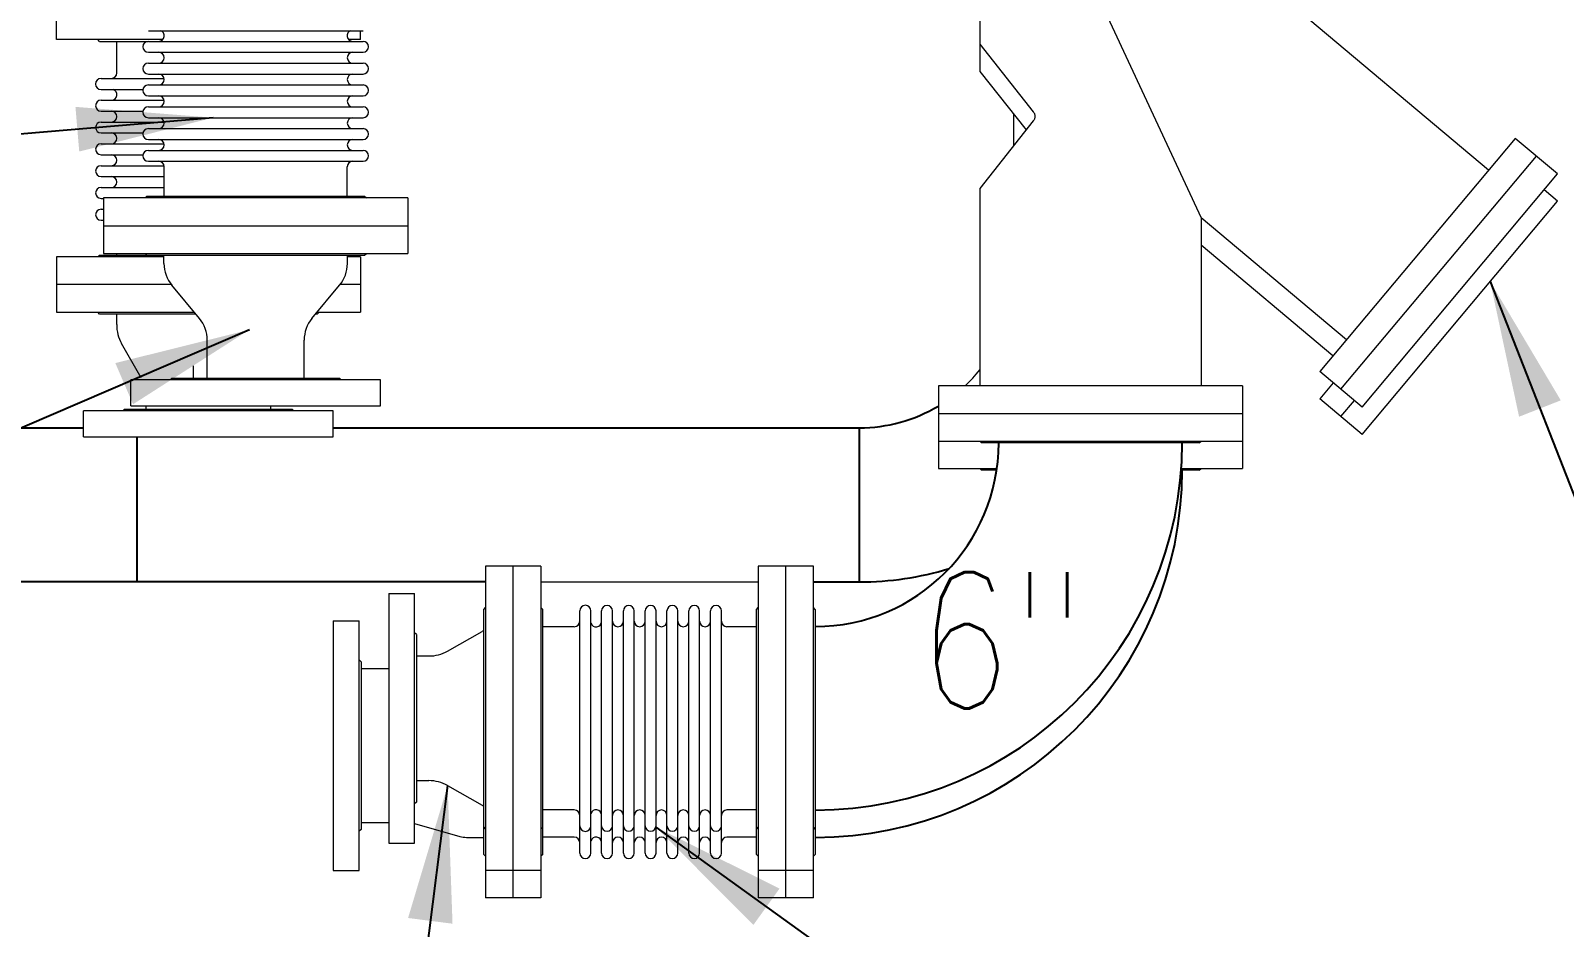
# Model space of a CAD drawing. Header units: millimetres. Extents: x -312439 to 477422, y -331570 to 212570.
# Drawn here: x 341289 to 342696, y 121565 to 122388 of the extents above; entities that cross this region are included whole.
import ezdxf

# ---------------------------------------------------------------- set-up
doc = ezdxf.new("R2010")
doc.units = ezdxf.units.MM
doc.layers.add('ARCONDTEXTO', color=4, linetype='Continuous')
doc.layers.add('TEXTO FORMATO', color=4, linetype='Continuous')
doc.styles.add('ROMAND', font='ROMAND.SHX')
doc.styles.add('ROMANS', font='romans.shx', dxfattribs={"height": 187.5})
doc.dimstyles.new('1-50 (MILIMETRO)', dxfattribs={"dimscale": 0, "dimtxt": 125, "dimasz": 125, "dimexe": 100, "dimexo": 100, "dimgap": 50, "dimtad": 0, "dimdec": 0, "dimzin": 0, "dimdsep": 46, "dimtxsty": 'ROMAND', "dimcen": -390, "dimclrd": 1, "dimclre": 1, "dimclrt": 3, "dimadec": 0, "dimazin": 0, "dimtfac": 1, "dimtdec": 0, "dimtix": 1, "dimtmove": 2, "dimatfit": 2, "dimfxl": 1, "dimtvp": 1, "dimtolj": 1, "dimtzin": 0, "dimarcsym": 0})

msp = doc.modelspace()

# ---------------------------------------------------------------- linework, layer by layer
at = {"color": 4, "linetype": 'Continuous', "lineweight": 0, "extrusion": (0, 1, 0)}
for p, q in [((342159.467, 122506.078, 0), (342159.467, 122350.027, 0)), ((342626.237, 122259.675, 0), (342362.467, 122481.004, 0)), ((342260.818, 122433.993, 0), (342362.467, 122216.006, 0)), ((341312.317, 122379.328, 0), (341312.317, 122404.728, 0)), ((341409.99, 122379.328, 0), (341312.317, 122379.328, 0)), ((341351.917, 122377.728, 0), (341350.317, 122379.328, 0)), ((341351.917, 122377.728, 0), (341396.233, 122377.728, 0)), ((341367.817, 122348.751, 0), (341367.817, 122377.728, 0)), ((341396.711, 122387.512, 0), (341593.724, 122387.512, 0)), ((341396.711, 122377.751, 0), (341593.724, 122377.751, 0)), ((341591.317, 122379.328, 0), (341580.445, 122379.328, 0)), ((341591.317, 122379.328, 0), (341591.317, 122387.512, 0)), ((341396.711, 122367.751, 0), (341593.724, 122367.751, 0)), ((342159.467, 122375.027, 0), (342208.584, 122313.104, 0)), ((341396.711, 122357.751, 0), (341593.724, 122357.751, 0)), ((342159.467, 122350.027, 0), (342201.948, 122296.471, 0)), ((341353.311, 122343.751, 0), (341411.116, 122343.751, 0)), ((341396.711, 122347.751, 0), (341593.724, 122347.751, 0)), ((341396.711, 122337.751, 0), (341593.724, 122337.751, 0)), ((341353.311, 122333.512, 0), (341391.769, 122333.512, 0)), ((341353.311, 122323.751, 0), (341411.116, 122323.751, 0)), ((341396.711, 122327.751, 0), (341593.724, 122327.751, 0)), ((341353.311, 122313.751, 0), (341391.812, 122313.751, 0)), ((341396.711, 122317.751, 0), (341593.724, 122317.751, 0)), ((341396.711, 122307.751, 0), (341593.724, 122307.751, 0)), ((342190.317, 122311.134, 0), (342190.317, 122281.808, 0)), ((341353.311, 122303.751, 0), (341411.116, 122303.751, 0)), ((341353.311, 122293.751, 0), (341391.812, 122293.751, 0)), ((341396.711, 122297.751, 0), (341593.724, 122297.751, 0)), ((342208.584, 122304.838, 0), (342159.467, 122242.915, 0)), ((341353.311, 122283.751, 0), (341411.116, 122283.751, 0)), ((341396.711, 122287.751, 0), (341593.724, 122287.751, 0)), ((342650.662, 122288.785, 0), (342471.325, 122075.059, 0)), ((342689.578, 122256.131, 0), (342650.662, 122288.785, 0)), ((341353.311, 122273.751, 0), (341391.812, 122273.751, 0)), ((341396.711, 122277.751, 0), (341593.724, 122277.751, 0)), ((341396.711, 122267.751, 0), (341593.724, 122267.751, 0)), ((342490.782, 122058.732, 0), (342670.12, 122272.458, 0)), ((341353.311, 122263.751, 0), (341411.116, 122263.751, 0)), ((341353.311, 122253.751, 0), (341411.217, 122253.751, 0)), ((341411.217, 122235.728, 0), (341411.217, 122262.751, 0)), ((341579.217, 122235.728, 0), (341579.217, 122262.751, 0)), ((342510.24, 122042.405, 0), (342689.578, 122256.131, 0)), ((341353.311, 122243.751, 0), (341411.217, 122243.751, 0)), ((342159.467, 122242.915, 0), (342159.467, 122061.878, 0)), ((342689.578, 122231.131, 0), (342677.267, 122241.461, 0)), ((341353.311, 122233.751, 0), (341355.717, 122233.751, 0)), ((341353.311, 122223.751, 0), (341355.717, 122223.751, 0)), ((341634.717, 122234.128, 0), (341355.717, 122234.128, 0)), ((341355.717, 122234.128, 0), (341355.717, 122183.328, 0)), ((341395.317, 122235.728, 0), (341393.717, 122234.128, 0)), ((341395.317, 122235.728, 0), (341595.117, 122235.728, 0)), ((341595.117, 122235.728, 0), (341596.717, 122234.128, 0)), ((341634.717, 122234.128, 0), (341634.717, 122183.328, 0)), ((342510.24, 122017.405, 0), (342689.578, 122231.131, 0)), ((341353.311, 122213.751, 0), (341355.717, 122213.751, 0)), ((341355.717, 122208.728, 0), (341634.717, 122208.728, 0)), ((342495.751, 122104.168, 0), (342362.467, 122216.006, 0)), ((342362.467, 122216.006, 0), (342362.467, 122061.878, 0)), ((341351.917, 122181.728, 0), (341350.317, 122180.128, 0)), ((341351.917, 122181.728, 0), (341595.117, 122181.728, 0)), ((341355.717, 122183.328, 0), (341634.717, 122183.328, 0)), ((341367.817, 122181.728, 0), (341367.817, 122183.328, 0)), ((341395.317, 122181.728, 0), (341393.717, 122183.328, 0)), ((341411.067, 122173.951, 0), (341411.067, 122181.728, 0)), ((341579.367, 122173.951, 0), (341579.367, 122181.728, 0)), ((341595.117, 122181.728, 0), (341596.717, 122183.328, 0)), ((342483.441, 122089.498, 0), (342362.467, 122191.006, 0)), ((341411.067, 122180.128, 0), (341312.317, 122180.128, 0)), ((341312.317, 122180.128, 0), (341312.317, 122129.328, 0)), ((341591.317, 122180.128, 0), (341579.367, 122180.128, 0)), ((341591.317, 122180.128, 0), (341591.317, 122129.328, 0)), ((341417.739, 122154.728, 0), (341312.317, 122154.728, 0)), ((341443.588, 122123.655, 0), (341418.247, 122154.101, 0)), ((341546.847, 122123.655, 0), (341572.188, 122154.101, 0)), ((341591.317, 122154.728, 0), (341572.695, 122154.728, 0)), ((341312.317, 122129.328, 0), (341438.866, 122129.328, 0)), ((341351.917, 122127.728, 0), (341350.317, 122129.328, 0)), ((341440.197, 122127.728, 0), (341351.917, 122127.728, 0)), ((341367.667, 122117.999, 0), (341367.667, 122127.728, 0)), ((341551.717, 122127.728, 0), (341550.237, 122127.728, 0)), ((341551.569, 122129.328, 0), (341591.317, 122129.328, 0)), ((341551.717, 122127.728, 0), (341553.317, 122129.328, 0)), ((341390.1, 122069.096, 0), (341372.234, 122100.66, 0)), ((341450.767, 122069.028, 0), (341450.767, 122103.805, 0)), ((341539.667, 122069.028, 0), (341539.667, 122103.805, 0)), ((341418.317, 122069.028, 0), (341416.717, 122067.428, 0)), ((341418.317, 122069.028, 0), (341572.117, 122069.028, 0)), ((341438.067, 122069.028, 0), (341438.067, 122080.357, 0)), ((341572.117, 122069.028, 0), (341573.717, 122067.428, 0)), ((342510.24, 122042.405, 0), (342471.325, 122075.059, 0)), ((341609.717, 122067.428, 0), (341380.717, 122067.428, 0)), ((341380.717, 122043.628, 0), (341380.717, 122067.428, 0)), ((341609.717, 122043.628, 0), (341609.717, 122067.428, 0)), ((342400.467, 122061.878, 0), (342121.467, 122061.878, 0)), ((342121.467, 122061.878, 0), (342121.467, 121986.078, 0)), ((342400.467, 122061.878, 0), (342400.467, 121986.078, 0)), ((342483.635, 122064.729, 0), (342471.325, 122050.059, 0)), ((341374.917, 122040.428, 0), (341373.317, 122038.828, 0)), ((341374.917, 122040.428, 0), (341528.717, 122040.428, 0)), ((341380.717, 122043.628, 0), (341609.717, 122043.628, 0)), ((341394.667, 122040.428, 0), (341394.667, 122043.628, 0)), ((341508.967, 122040.428, 0), (341508.967, 122043.628, 0)), ((341528.717, 122040.428, 0), (341530.317, 122038.828, 0)), ((342510.24, 122017.405, 0), (342471.325, 122050.059, 0)), ((342490.782, 122033.732, 0), (342503.092, 122048.402, 0)), ((341566.317, 122038.828, 0), (341337.317, 122038.828, 0)), ((341337.317, 122015.028, 0), (341337.317, 122038.828, 0)), ((341566.317, 122015.028, 0), (341566.317, 122038.828, 0)), ((342121.467, 122036.478, 0), (342400.467, 122036.478, 0)), ((341337.317, 122015.028, 0), (341566.317, 122015.028, 0)), ((342121.467, 122011.078, 0), (342400.467, 122011.078, 0)), ((342161.067, 122009.478, 0), (342159.467, 122011.078, 0)), ((342360.867, 122009.478, 0), (342161.067, 122009.478, 0)), ((342360.867, 122009.478, 0), (342362.467, 122011.078, 0)), ((342121.467, 121986.078, 0), (342175.183, 121986.078, 0)), ((342161.067, 121984.478, 0), (342159.467, 121986.078, 0)), ((342174.95, 121984.478, 0), (342161.067, 121984.478, 0)), ((342360.867, 121984.478, 0), (342344.188, 121984.478, 0)), ((342344.303, 121986.078, 0), (342400.467, 121986.078, 0)), ((342360.867, 121984.478, 0), (342362.467, 121986.078, 0)), ((341706.117, 121896.528, 0), (341706.117, 121592.528, 0)), ((341756.917, 121896.528, 0), (341706.117, 121896.528, 0)), ((341731.517, 121592.528, 0), (341731.517, 121896.528, 0)), ((341756.917, 121896.528, 0), (341756.917, 121592.528, 0)), ((341956.117, 121896.528, 0), (341956.117, 121592.528, 0)), ((342006.917, 121896.528, 0), (341956.117, 121896.528, 0)), ((341981.517, 121592.528, 0), (341981.517, 121896.528, 0)), ((342006.917, 121592.528, 0), (342006.917, 121896.528, 0)), ((341617.217, 121871.528, 0), (341617.217, 121642.528, 0)), ((341617.217, 121871.528, 0), (341641.017, 121871.528, 0)), ((341641.017, 121642.528, 0), (341641.017, 121871.528, 0)), ((341756.917, 121882.082, 0), (341956.117, 121882.082, 0)), ((341704.517, 121856.928, 0), (341706.117, 121858.528, 0)), ((341704.517, 121632.128, 0), (341704.517, 121856.928, 0)), ((341758.517, 121856.928, 0), (341756.917, 121858.528, 0)), ((341758.517, 121632.128, 0), (341758.517, 121856.928, 0)), ((341954.517, 121856.928, 0), (341956.117, 121858.528, 0)), ((341954.517, 121632.128, 0), (341954.517, 121856.928, 0)), ((342008.517, 121856.928, 0), (342006.917, 121858.528, 0)), ((342008.517, 121856.928, 0), (342008.517, 121632.128, 0)), ((341792.494, 121633.521, 0), (341792.494, 121855.535, 0)), ((341802.733, 121633.521, 0), (341802.733, 121855.535, 0)), ((341812.494, 121633.521, 0), (341812.494, 121855.535, 0)), ((341822.494, 121633.521, 0), (341822.494, 121855.535, 0)), ((341832.494, 121633.521, 0), (341832.494, 121855.535, 0)), ((341842.494, 121633.521, 0), (341842.494, 121855.535, 0)), ((341852.494, 121633.521, 0), (341852.494, 121855.535, 0)), ((341862.494, 121633.521, 0), (341862.494, 121855.535, 0)), ((341872.494, 121633.521, 0), (341872.494, 121855.535, 0)), ((341882.494, 121633.521, 0), (341882.494, 121855.535, 0)), ((341892.494, 121633.521, 0), (341892.494, 121855.535, 0)), ((341902.494, 121633.521, 0), (341902.494, 121855.535, 0)), ((341912.494, 121633.521, 0), (341912.494, 121855.535, 0)), ((341922.494, 121633.521, 0), (341922.494, 121855.535, 0)), ((341642.617, 121833.928, 0), (341641.017, 121835.528, 0)), ((341642.617, 121833.928, 0), (341642.617, 121680.128, 0)), ((341671.286, 121818.745, 0), (341702.849, 121836.611, 0)), ((341787.494, 121841.028, 0), (341758.517, 121841.028, 0)), ((341954.517, 121841.028, 0), (341927.494, 121841.028, 0)), ((341591.817, 121802.678, 0), (341617.217, 121802.678, 0)), ((341642.617, 121814.178, 0), (341653.946, 121814.178, 0)), ((341642.617, 121699.878, 0), (341653.946, 121699.878, 0)), ((341671.286, 121695.311, 0), (341702.849, 121677.445, 0)), ((341642.617, 121680.128, 0), (341641.017, 121678.528, 0)), ((341591.817, 121661.378, 0), (341617.217, 121661.378, 0)), ((341641.017, 121660.472, 0), (341682.446, 121648.747, 0)), ((341787.494, 121673.028, 0), (341758.517, 121673.028, 0)), ((341954.517, 121673.028, 0), (341927.494, 121673.028, 0)), ((341688.709, 121647.878, 0), (341704.517, 121647.878, 0)), ((341704.517, 121657.128, 0), (341706.117, 121655.528, 0)), ((341758.517, 121657.128, 0), (341756.917, 121655.528, 0)), ((341787.494, 121648.028, 0), (341758.517, 121648.028, 0)), ((341954.517, 121648.028, 0), (341927.494, 121648.028, 0)), ((341954.517, 121657.128, 0), (341956.117, 121655.528, 0)), ((342008.517, 121657.128, 0), (342006.917, 121655.528, 0)), ((341617.217, 121642.528, 0), (341641.017, 121642.528, 0)), ((341704.517, 121632.128, 0), (341706.117, 121630.528, 0)), ((341758.517, 121632.128, 0), (341756.917, 121630.528, 0)), ((341954.517, 121632.128, 0), (341956.117, 121630.528, 0)), ((342008.517, 121632.128, 0), (342006.917, 121630.528, 0)), ((341756.917, 121617.528, 0), (341706.117, 121617.528, 0)), ((342006.917, 121617.528, 0), (341956.117, 121617.528, 0)), ((341756.917, 121592.528, 0), (341706.117, 121592.528, 0)), ((342006.917, 121592.528, 0), (341956.117, 121592.528, 0))]:
    msp.add_line(p, q, dxfattribs=at)
at = {"color": 5, "linetype": 'Continuous', "extrusion": (0, 1, 0)}
for p, q in [((341174.247, 122023.382, 0), (341337.317, 122023.382, 0)), ((341386.197, 122015.028, 0), (341386.197, 121882.082, 0)), ((341566.317, 122023.382, 0), (342049.017, 122023.382, 0)), ((342049.017, 121882.082, 0), (342049.017, 122023.382, 0)), ((341706.117, 121882.082, 0), (341174.247, 121882.082, 0)), ((342006.917, 121882.082, 0), (342049.017, 121882.082, 0))]:
    msp.add_line(p, q, dxfattribs=at)
at = {"color": 4, "linetype": 'Continuous', "lineweight": 0, "extrusion": (1, -1.83697e-16, 0)}
for p, q in [((341566.417, 121846.528, 0), (341566.417, 121617.528, 0)), ((341566.417, 121846.528, 0), (341590.217, 121846.528, 0)), ((341590.217, 121617.528, 0), (341590.217, 121846.528, 0)), ((341591.817, 121808.928, 0), (341590.217, 121810.528, 0)), ((341591.817, 121808.928, 0), (341591.817, 121655.128, 0)), ((341591.817, 121655.128, 0), (341590.217, 121653.528, 0)), ((341566.417, 121617.528, 0), (341590.217, 121617.528, 0))]:
    msp.add_line(p, q, dxfattribs=at)
at = {"color": 4, "linetype": 'Continuous', "lineweight": 0}
for centre, radius, start, end in [((341396.711, 122372.751, 0), 5, 90, 270), ((341406.343, 122382.751, 0), 5.002, 271.437939, 72.170603), ((341584.092, 122382.751, 0), 5.002, 107.829397, 268.562061), ((341593.724, 122372.751, 0), 5, 270, 90), ((341406.217, 122362.751, 0), 5, 270, 90), ((341584.217, 122362.751, 0), 5, 90, 270), ((341396.711, 122352.751, 0), 5, 90, 270), ((341593.724, 122352.751, 0), 5, 270, 90), ((341353.311, 122338.632, 0), 5.119, 90, 270), ((341362.817, 122348.751, 0), 5, 270, 0), ((341396.711, 122332.751, 0), 5, 90, 270), ((341406.217, 122342.751, 0), 5, 270, 90), ((341584.217, 122342.751, 0), 5, 90, 270), ((341593.724, 122332.751, 0), 5, 270, 90), ((341353.311, 122318.751, 0), 5, 90, 270), ((341362.943, 122328.751, 0), 5.002, 271.437939, 72.170603), ((341406.217, 122322.751, 0), 5, 270, 90), ((341584.217, 122322.751, 0), 5, 90, 270), ((341362.817, 122308.751, 0), 5, 270, 90), ((341396.711, 122312.751, 0), 5, 90, 270), ((341406.217, 122302.751, 0), 5, 270, 90), ((341584.217, 122302.751, 0), 5, 90, 270), ((341593.724, 122312.751, 0), 5, 270, 90), ((341353.311, 122298.751, 0), 5, 90, 270), ((341362.817, 122288.751, 0), 5, 270, 90), ((341396.711, 122292.751, 0), 5, 90, 270), ((341593.724, 122292.751, 0), 5, 270, 90), ((341353.311, 122278.751, 0), 5, 90, 270), ((341406.217, 122282.751, 0), 5, 270, 90), ((341584.217, 122282.751, 0), 5, 90, 270), ((341362.817, 122268.751, 0), 5, 270, 90), ((341396.711, 122272.751, 0), 5, 90, 270), ((341406.217, 122262.751, 0), 5, 0, 90), ((341584.217, 122262.751, 0), 5, 90, 180), ((341593.724, 122272.751, 0), 5, 270, 90), ((341353.311, 122258.751, 0), 5, 90, 270), ((341362.817, 122248.751, 0), 5, 270, 90), ((341353.311, 122238.751, 0), 5, 90, 270), ((341353.311, 122218.751, 0), 5, 90, 270), ((341442.097, 122173.951, 0), 31.03, 180, 219.770108), ((341548.338, 122173.951, 0), 31.03, 320.229892, 0), ((341402.868, 122117.999, 0), 35.2, 180, 209.511499), ((341419.738, 122103.805, 0), 31.03, 0, 39.770108), ((341570.697, 122103.805, 0), 31.03, 140.229892, 180), ((342049.017, 122164.682, 0), 141.3, 313.318088, 321.413753), ((341797.614, 121855.535, 0), 5.119, 0, 180), ((341817.494, 121855.535, 0), 5, 0, 180), ((341837.494, 121855.535, 0), 5, 0, 180), ((341857.494, 121855.535, 0), 5, 0, 180), ((341877.494, 121855.535, 0), 5, 0, 180), ((341897.494, 121855.535, 0), 5, 0, 180), ((341917.494, 121855.535, 0), 5, 0, 180), ((341787.494, 121846.028, 0), 5, 270, 0), ((341807.494, 121845.902, 0), 5.002, 197.829397, 358.562061), ((341827.494, 121846.028, 0), 5, 180, 0), ((341847.494, 121846.028, 0), 5, 180, 0), ((341867.494, 121846.028, 0), 5, 180, 0), ((341887.494, 121846.028, 0), 5, 180, 0), ((341907.494, 121846.028, 0), 5, 180, 0), ((341927.494, 121846.028, 0), 5, 180, 270), ((341720.189, 121805.978, 0), 35.2, 116.436313, 119.511499), ((341653.946, 121849.378, 0), 35.2, 270, 299.511499), ((341653.946, 121664.678, 0), 35.2, 60.488501, 90), ((341720.189, 121708.078, 0), 35.2, 240.488501, 243.563687), ((341787.494, 121668.028, 0), 5, 0, 90), ((341807.494, 121668.153, 0), 5.002, 1.437939, 162.170603), ((341827.494, 121668.028, 0), 5, 0, 180), ((341847.494, 121668.028, 0), 5, 0, 180), ((341867.494, 121668.028, 0), 5, 0, 180), ((341887.494, 121668.028, 0), 5, 0, 180), ((341907.494, 121668.028, 0), 5, 0, 180), ((341927.494, 121668.028, 0), 5, 90, 180), ((341688.709, 121670.878, 0), 23, 254.197486, 270), ((341787.494, 121643.028, 0), 5, 0, 90), ((341797.614, 121658.521, 0), 5.119, 180, 0), ((341807.494, 121643.153, 0), 5.002, 1.437939, 162.170603), ((341817.494, 121658.521, 0), 5, 180, 0), ((341827.494, 121643.028, 0), 5, 0, 180), ((341837.494, 121658.521, 0), 5, 180, 0), ((341847.494, 121643.028, 0), 5, 0, 180), ((341857.494, 121658.521, 0), 5, 180, 0), ((341867.494, 121643.028, 0), 5, 0, 180), ((341877.494, 121658.521, 0), 5, 180, 0), ((341887.494, 121643.028, 0), 5, 0, 180), ((341897.494, 121658.521, 0), 5, 180, 0), ((341907.494, 121643.028, 0), 5, 0, 180), ((341917.494, 121658.521, 0), 5, 180, 0), ((341927.494, 121643.028, 0), 5, 90, 180), ((341797.614, 121633.521, 0), 5.119, 180, 0), ((341817.494, 121633.521, 0), 5, 180, 0), ((341837.494, 121633.521, 0), 5, 180, 0), ((341857.494, 121633.521, 0), 5, 180, 0), ((341877.494, 121633.521, 0), 5, 180, 0), ((341897.494, 121633.521, 0), 5, 180, 0), ((341917.494, 121633.521, 0), 5, 180, 0)]:
    msp.add_arc(centre, radius, start, end, dxfattribs=at)
at = {"color": 5, "linetype": 'Continuous'}
for centre, radius, end in [((342049.017, 122164.682, 0), 141.3, 300.846436), ((342008.517, 122009.478, 0), 168.3, 0), ((342008.517, 122009.478, 0), 336.6, 0), ((342008.517, 121984.478, 0), 336.6, 0), ((342049.017, 122164.682, 0), 282.6, 286.914637)]:
    msp.add_arc(centre, radius, 270, end, dxfattribs=at)
at = {"color": 4, "linetype": 'Continuous', "lineweight": 0}
msp.add_open_spline([(342208.584, 122313.104, 0), (342208.716, 122312.937, 0), (342208.843, 122312.761, 0), (342209.185, 122312.23, 0), (342209.382, 122311.854, 0), (342209.701, 122311.063, 0), (342209.824, 122310.648, 0), (342209.985, 122309.809, 0), (342210.024, 122309.384, 0), (342210.024, 122308.558, 0), (342209.985, 122308.133, 0), (342209.824, 122307.294, 0), (342209.701, 122306.879, 0), (342209.382, 122306.088, 0), (342209.185, 122305.712, 0), (342208.843, 122305.181, 0), (342208.716, 122305.005, 0), (342208.584, 122304.838, 0)], degree=3, knots=[17.89795356, 17.89795356, 17.89795356, 17.89795356, 18.55921682, 18.55921682, 19.79774199, 19.79774199, 21.03626716, 21.03626716, 22.27479234, 22.27479234, 23.51331751, 23.51331751, 24.75184268, 24.75184268, 25.99036785, 25.99036785, 26.65163111, 26.65163111, 26.65163111, 26.65163111], dxfattribs=at)

# ---------------------------------------------------------------- texts
at = {"layer": 'ARCONDTEXTO', "linetype": 'Continuous', "lineweight": -3, "style": 'ROMANS', "width": 0.8}
msp.add_text('6"', height=125, dxfattribs=at).set_placement((342102.493, 121766.018, 0))

# ---------------------------------------------------------------- leaders
at = {"layer": 'TEXTO FORMATO'}
for points in [[(341456.131, 122307.751), (341057.266, 122273.912), (341011.932, 122273.912)], [(342627.752, 122157.451), (342936.099, 121370.443), (342981.433, 121370.443)], [(341489.376, 122113.287), (341057.266, 121927.312), (341011.932, 121927.312)], [(341671.286, 121695.311), (341629.606, 121370.443), (341674.94, 121370.443)], [(341862.341, 121657.294), (342260.865, 121370.443), (342306.198, 121370.443)]]:
    msp.add_leader(points, dimstyle='1-50 (MILIMETRO)', override={"dimscale": 1}, dxfattribs=at)

doc.saveas('drawing.dxf')
